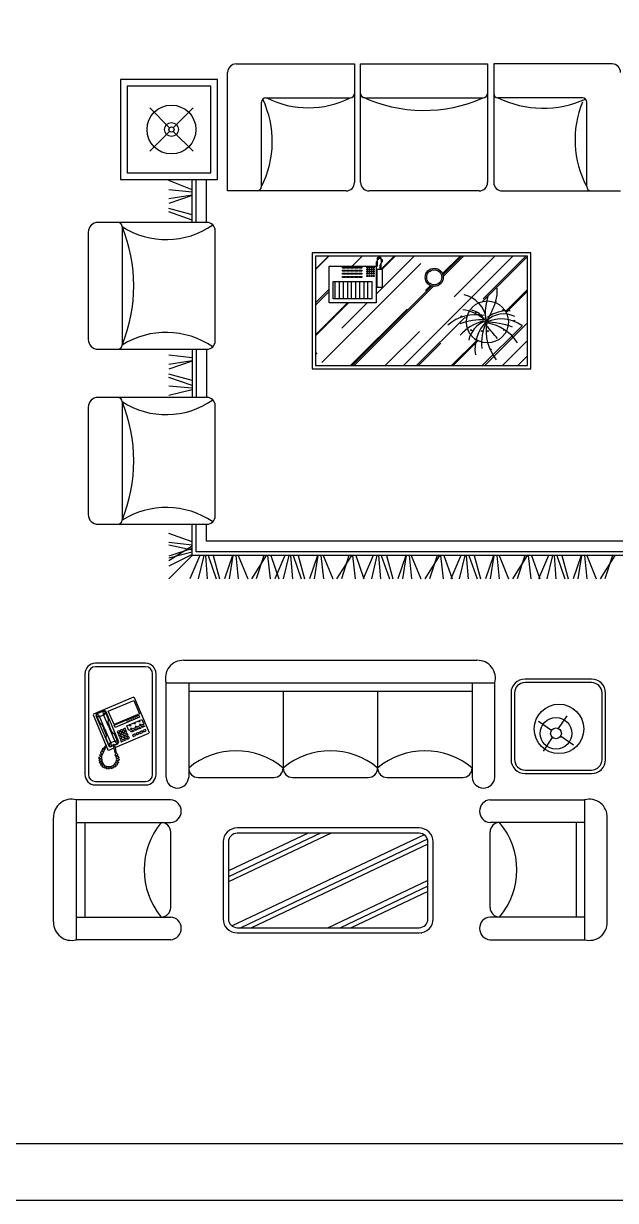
# Model space of a CAD drawing. Header units: inches. Extents: x -0.4 to 42.1, y 14 to 38.8.
# Drawn here: x 34.43 to 37.81, y 13.97 to 20.7 of the extents above; entities that cross this region are included whole.
import ezdxf

# ---------------------------------------------------------------- set-up
doc = ezdxf.new("R2010")
doc.units = ezdxf.units.IN
doc.header["$MEASUREMENT"] = 0
for name, color, linetype in [('02', 2, 'Continuous'), ('8', 8, 'Continuous'), ('kadrbm', 4, 'Continuous')]:
    doc.layers.add(name, color=color, linetype=linetype)

# ---------------------------------------------------------------- blocks, each defined once
blk = doc.blocks.new('kadrbm')
at = {"layer": 'kadrbm', "color": 4}
blk.add_lwpolyline([(0, 0), (0, 24.7972), (21, 24.7972), (21, 0), (0, 0)], close=True, dxfattribs=at)
blk.add_lwpolyline([(20.6631, 0.3257), (20.6631, 24.4603), (0.3369, 24.4603), (0.3369, 0.3257), (20.6631, 0.3257)], dxfattribs=at)

msp = doc.modelspace()

# ---------------------------------------------------------------- hatches: boundary and pattern name
at = {"layer": '8'}
h = msp.add_hatch(dxfattribs=at)
h.set_pattern_fill('AR-RROOF', color=256, scale=0.2, angle=45, style=0)
h.set_pattern_definition([(45, (26.2064, -2.39875), (0.1697056, 0.4525483), [3, -0.4, 1, -0.2]), (45, (26.3238, -2.13995), (-0.3295118, 0.046669), [0.6, -0.066, 1.2, -0.15]), (45, (26.15691, -2.20783), (0.64063874, 0.83014336), [1.6, -0.28, 0.8, -0.2])])
h.paths.add_polyline_path([(37.3086, 19.3681), (36.0965, 19.3681), (36.0965, 18.743), (37.3086, 18.743)])
h.paths.add_polyline_path([(36.4314, 19.2644), (36.4256, 19.2644), (36.4256, 19.2703), (36.4314, 19.2703)], flags=0)
h.paths.add_polyline_path([(36.7234, 19.2472, -1), (36.8271, 19.2472, -1)], flags=16)
h.paths.add_polyline_path([(36.408, 19.2527), (36.4022, 19.2527), (36.4022, 19.2586), (36.408, 19.2586)], flags=0)
h.paths.add_polyline_path([(36.4314, 19.2762), (36.4256, 19.2762), (36.4256, 19.282), (36.4314, 19.282)], flags=0)
h.paths.add_polyline_path([(36.408, 19.2644), (36.4022, 19.2644), (36.4022, 19.2703), (36.408, 19.2703)], flags=0)
h.paths.add_polyline_path([(36.4314, 19.2879), (36.4256, 19.2879), (36.4256, 19.2937), (36.4314, 19.2937)], flags=0)
h.paths.add_polyline_path([(36.408, 19.2762), (36.4022, 19.2762), (36.4022, 19.282), (36.408, 19.282)], flags=0)
h.paths.add_polyline_path([(36.4607, 19.3581), (36.449, 19.3522), (36.449, 19.3581)], flags=16)
h.paths.add_polyline_path([(36.4314, 19.2996), (36.4256, 19.2996), (36.4256, 19.3054), (36.4314, 19.3054)], flags=0)
h.paths.add_polyline_path([(36.408, 19.2879), (36.4022, 19.2879), (36.4022, 19.2937), (36.408, 19.2937)], flags=0)
h.paths.add_polyline_path([(36.926, 19.0204, -0.944596), (36.9359, 19.0209, -0.030744), (36.9647, 19.0286, -0.80857), (37.1979, 19.0057, -0.039455), (37.2274, 18.9973, -0.853514), (37.2371, 18.9958, -1), (37.2271, 18.9958, -0.079031), (37.2274, 18.9973, 0.039455), (37.1979, 19.0057, -0.028264), (37.1986, 18.9922, -0.408718), (37.0811, 18.8725, 0.036595), (37.0943, 18.8353, -0.638561), (37.1025, 18.8315, -1), (37.0925, 18.8315, -0.220583), (37.0943, 18.8353, -0.036595), (37.0811, 18.8725, -0.145062), (37.0155, 18.8906, -0.08234), (37.0158, 18.889, -1), (37.0058, 18.889, -0.392016), (37.0104, 18.8939, -0.24536), (36.9591, 18.9922, -0.07735), (36.9647, 19.0286, 0.030744), (36.9359, 19.0209, -1.058654)], flags=16)
h.paths.add_polyline_path([(37.0432, 19.0259, -1), (37.0332, 19.0259, -1)], flags=0)
h.paths.add_polyline_path([(37.0728, 19.0094, -1), (37.0629, 19.0094, -1)], flags=0)
h.paths.add_polyline_path([(37.0203, 19.045, -1), (37.0104, 19.045, -1)], flags=0)
h.paths.add_polyline_path([(36.9907, 18.941, -1), (36.9807, 18.941, -1)], flags=0)
h.paths.add_polyline_path([(37.0637, 18.9903, -1), (37.0537, 18.9903, -1)], flags=0)
h.paths.add_polyline_path([(37.0724, 18.993, 0.000224), (37.0727, 18.9935, -0.432597), (37.0674, 18.9985, -0.801104), (37.0769, 19.0006, 0.010699), (37.0909, 19.0258, -0.102075), (37.1637, 19.0539, -0.11006), (37.1633, 19.056, -1), (37.1732, 19.056, -0.801705), (37.1637, 19.0539, 0.102075), (37.0909, 19.0258, -0.010699), (37.0769, 19.0006, -0.11043), (37.0774, 18.9985, -0.396066), (37.0727, 18.9935, -0.000353), (37.0722, 18.9927, -0.003108), (37.0788, 18.9923, -1.070155), (37.0888, 18.993, -0.934444), (37.0788, 18.9923, 0.003163), (37.0721, 18.9927, -0.000481)], flags=0)
h.paths.add_polyline_path([(37.0523, 18.9355, -1), (37.0423, 18.9355, -1)], flags=0)
h.paths.add_polyline_path([(37.0788, 18.9848, -0.110929), (37.1768, 18.9484, -0.316291), (37.1801, 18.9437, -1), (37.1701, 18.9437, -0.519421), (37.1768, 18.9484, 0.110929), (37.0788, 18.9848, -0.149161), (37.0797, 18.9821, -1), (37.0697, 18.9821, -0.7404)], flags=0)
h.paths.add_polyline_path([(37.0865, 18.9355, -1), (37.0765, 18.9355, -1)], flags=0)
h.paths.add_polyline_path([(36.4432, 19.1006), (36.174, 19.1006), (36.174, 19.3113), (36.4432, 19.3113)], flags=16)
h.paths.add_polyline_path([(36.4783, 19.1884), (36.449, 19.1884), (36.449, 19.2937), (36.4783, 19.2937)], flags=16)
h.paths.add_polyline_path([(36.4724, 19.3171), (36.4724, 19.3288)], flags=0)
h.paths.add_polyline_path([(36.4724, 19.3171), (36.4666, 19.3113)], flags=0)
h.paths.add_polyline_path([(36.449, 19.3581), (36.449, 19.3464)], flags=16)
h.paths.add_polyline_path([(36.449, 19.3171), (36.449, 19.3288)], flags=0)
edge = h.paths.add_edge_path(flags=16)
edge.add_line((36.449, 19.3288), (36.449, 19.3347))
edge.add_line((36.449, 19.3171), (36.449, 19.3288))
edge.add_line((36.4432, 19.3113), (36.449, 19.3171))
edge.add_line((36.4432, 19.3113), (36.449, 19.3113))
edge.add_line((36.449, 19.3113), (36.449, 19.323))
edge.add_line((36.449, 19.323), (36.449, 19.3347))
edge = h.paths.add_edge_path(flags=0)
edge.add_line((36.449, 19.3347), (36.449, 19.323))
edge.add_line((36.449, 19.323), (36.449, 19.3113))
edge.add_line((36.449, 19.3113), (36.4432, 19.3113))
edge.add_line((36.4432, 19.3113), (36.449, 19.3171))
edge.add_line((36.449, 19.3288), (36.449, 19.3171))
edge.add_line((36.449, 19.3288), (36.449, 19.3347))
h.paths.add_polyline_path([(36.4783, 19.3347), (36.4724, 19.3405), (36.4783, 19.3464)], flags=16)
edge = h.paths.add_edge_path(flags=16)
edge.add_line((36.4724, 19.3405), (36.4724, 19.3522))
edge.add_line((36.4724, 19.3405), (36.4783, 19.3464))
edge.add_line((36.4783, 19.3464), (36.4724, 19.3522))
h.paths.add_polyline_path([(36.4724, 19.3288), (36.4724, 19.3405)], flags=0)
edge = h.paths.add_edge_path(flags=0)
edge.add_line((36.4724, 19.3522), (36.4607, 19.3581))
edge.add_line((36.4724, 19.3522), (36.4607, 19.3581))
edge = h.paths.add_edge_path(flags=0)
edge.add_line((36.4783, 19.3464), (36.4724, 19.3522))
edge.add_line((36.4783, 19.3464), (36.4724, 19.3522))
edge = h.paths.add_edge_path(flags=0)
edge.add_line((36.4724, 19.3288), (36.4724, 19.3405))
edge.add_line((36.4724, 19.3288), (36.4724, 19.3405))
h.paths.add_polyline_path([(36.4549, 19.3464), (36.4549, 19.3581)], flags=16)
edge = h.paths.add_edge_path(flags=0)
edge.add_line((36.4783, 19.3464), (36.4724, 19.3522))
edge.add_line((36.4724, 19.3405), (36.4783, 19.3464))
edge.add_line((36.4724, 19.3405), (36.4724, 19.3522))
edge = h.paths.add_edge_path(flags=16)
edge.add_line((36.4432, 19.3347), (36.4432, 19.323))
edge.add_line((36.4666, 19.2937), (36.4724, 19.3054))
edge.add_line((36.4666, 19.3581), (36.4783, 19.3464))
edge.add_line((36.4666, 19.3054), (36.4666, 19.3171))
edge.add_line((36.4724, 19.3171), (36.4724, 19.3288))
edge.add_line((36.449, 19.3171), (36.449, 19.3288))
edge.add_line((36.449, 19.3464), (36.4549, 19.3522))
edge.add_line((36.449, 19.3405), (36.4432, 19.3347))
edge.add_line((36.449, 19.3522), (36.449, 19.3405))
edge.add_line((36.449, 19.3464), (36.449, 19.3347))
edge.add_line((36.4666, 19.3171), (36.4724, 19.3288))
edge.add_line((36.4724, 19.3464), (36.4724, 19.3581))
edge.add_line((36.4666, 19.3581), (36.4724, 19.3464))
edge.add_line((36.4724, 19.3522), (36.4607, 19.3581))
edge.add_line((36.4607, 19.3581), (36.449, 19.3522))
edge.add_line((36.4549, 19.3522), (36.4666, 19.3581))
edge.add_line((36.4724, 19.3054), (36.4724, 19.3171))

# ---------------------------------------------------------------- linework, layer by layer
at = {"layer": '02'}
for p, q in [((35.6427, 20.4665), (36.3195, 20.4665)), ((36.3195, 20.4665), (36.3195, 19.7897)), ((36.3547, 19.7897), (36.3547, 20.4665)), ((36.3547, 20.4665), (37.0798, 20.4665)), ((37.0798, 20.4665), (37.0798, 19.7897)), ((37.115, 20.4665), (37.115, 19.7897)), ((37.7918, 20.4665), (37.115, 20.4665)), ((35.5943, 19.7413), (35.5943, 20.4181)), ((35.7877, 19.7655), (35.7877, 20.2489)), ((35.8119, 20.2731), (36.2953, 20.2731)), ((36.3788, 20.2732), (37.0556, 20.2732)), ((37.6226, 20.2731), (37.1392, 20.2731)), ((37.6468, 19.7655), (37.6468, 20.2489)), ((35.1495, 20.2158), (35.2628, 20.1025)), ((35.284, 20.1025), (35.3973, 20.2158)), ((35.1495, 19.9681), (35.2628, 20.0814)), ((35.284, 20.0814), (35.3973, 19.9681)), ((35.3919, 19.7464, -0.1728), (35.2588, 19.8014, -0.1728)), ((35.3919, 19.5612, -0.1728), (35.3919, 19.8059, -0.1728)), ((35.4141, 19.5612, -0.1728), (35.4141, 19.8059, -0.1728)), ((35.4733, 19.5612, -0.1728), (35.4733, 19.8059, -0.1728)), ((35.3919, 19.7335, -0.1728), (35.2588, 19.7478, -0.1728)), ((35.3919, 19.7171, -0.1728), (35.2588, 19.695, -0.1728)), ((35.3919, 19.7148, -0.1728), (35.2588, 19.6695, -0.1728)), ((36.2711, 19.7413), (35.5943, 19.7413)), ((37.0315, 19.7414), (36.403, 19.7414)), ((37.1634, 19.7413), (37.8402, 19.7413)), ((35.3919, 19.6038, -0.1728), (35.2588, 19.6408, -0.1728)), ((35.3919, 19.5748, -0.1728), (35.2588, 19.6212, -0.1728)), ((35.475, 19.5612), (34.8541, 19.5612)), ((34.9915, 19.537), (34.9915, 18.8602)), ((35.5233, 18.8844), (35.5233, 19.5128)), ((34.7981, 19.5052), (34.7981, 18.892)), ((36.449, 19.3405), (36.4432, 19.3347)), ((36.4432, 19.3347), (36.4432, 19.323)), ((36.4432, 19.323), (36.4432, 19.3113)), ((36.4432, 19.3113), (36.449, 19.3171)), ((36.449, 19.3581), (36.449, 19.3347)), ((36.4607, 19.3581), (36.449, 19.3522)), ((36.4666, 19.3581), (36.449, 19.3581)), ((36.449, 19.3464), (36.4549, 19.3522)), ((36.449, 19.3288), (36.449, 19.3347)), ((36.449, 19.3347), (36.449, 19.323)), ((36.449, 19.3288), (36.449, 19.3113)), ((36.4607, 19.3639), (36.4549, 19.3581)), ((36.4549, 19.3581), (36.4549, 19.3464)), ((36.4549, 19.3522), (36.4666, 19.3581)), ((36.4724, 19.3581), (36.4607, 19.3639)), ((36.4724, 19.3522), (36.4607, 19.3581)), ((36.4666, 19.3581), (36.4783, 19.3464)), ((36.4666, 19.3581), (36.4724, 19.3464)), ((36.4666, 19.3171), (36.4724, 19.3288)), ((36.4666, 19.2937), (36.4666, 19.3171)), ((36.4724, 19.3171), (36.4666, 19.3113)), ((36.4666, 19.2937), (36.4724, 19.3054)), ((36.4724, 19.3464), (36.4724, 19.3581)), ((36.4724, 19.3522), (36.4724, 19.3288)), ((36.4783, 19.3464), (36.4724, 19.3522)), ((36.4724, 19.3405), (36.4783, 19.3464)), ((36.4783, 19.3347), (36.4724, 19.3405)), ((36.4724, 19.3171), (36.4724, 19.3288)), ((36.4724, 19.3054), (36.4724, 19.3171)), ((36.4783, 19.3464), (36.4783, 19.3347)), ((36.1974, 19.124), (36.1974, 19.2235)), ((36.1974, 19.2235), (36.4197, 19.2235)), ((36.2091, 19.124), (36.2091, 19.2235)), ((36.2325, 19.2235), (36.2325, 19.124)), ((36.2559, 19.124), (36.2559, 19.2235)), ((36.2793, 19.2235), (36.2793, 19.124)), ((36.3027, 19.124), (36.3027, 19.2235)), ((36.3261, 19.2235), (36.3261, 19.124)), ((36.3495, 19.124), (36.3495, 19.2235)), ((36.3729, 19.2235), (36.3729, 19.124)), ((36.3963, 19.124), (36.3963, 19.2235)), ((36.4197, 19.124), (36.4197, 19.2235)), ((36.4197, 19.124), (36.1974, 19.124)), ((34.8541, 18.836), (35.475, 18.836)), ((35.3919, 18.7873, -0.1728), (35.2588, 18.8016, -0.1728)), ((35.3919, 18.7709, -0.1728), (35.2588, 18.7489, -0.1728)), ((35.3919, 18.7687, -0.1728), (35.2588, 18.7233, -0.1728)), ((35.3919, 18.6577, -0.1728), (35.2588, 18.6946, -0.1728)), ((35.3919, 18.6287, -0.1728), (35.2588, 18.675, -0.1728)), ((35.3919, 18.6135, -0.1728), (35.2588, 18.6243, -0.1728)), ((35.3919, 18.604, -0.1728), (35.2588, 18.5722, -0.1728)), ((34.7981, 18.5049), (34.7981, 17.8917)), ((35.475, 18.5609), (34.8541, 18.5609)), ((34.9915, 18.5367), (34.9915, 17.8599)), ((35.5233, 17.8841), (35.5233, 18.5125)), ((34.8541, 17.8357), (35.475, 17.8357)), ((35.3919, 17.6572, -0.1728), (35.3919, 17.8357, -0.1728)), ((35.4141, 17.6794, -0.1728), (35.4141, 17.8357, -0.1728)), ((35.4733, 17.7386, -0.1728), (35.4733, 17.8357, -0.1728)), ((35.3919, 17.7362, -0.1728), (35.2588, 17.7824, -0.1728)), ((35.3919, 17.7171, -0.1728), (35.2588, 17.7323, -0.1728)), ((35.3919, 17.6881, -0.1728), (35.2588, 17.7165, -0.1728)), ((35.3919, 17.711, -0.1728), (35.2588, 17.6268, -0.1728)), ((35.3919, 17.6968, -0.1728), (35.2588, 17.6538, -0.1728)), ((37.8749, 17.7386, -0.1728), (35.4733, 17.7386, -0.1728)), ((35.3919, 17.6765, -0.1728), (35.2588, 17.6416, -0.1728)), ((35.3919, 17.6631, -0.1728), (35.2588, 17.5965, -0.1728)), ((35.3919, 17.6572, -0.1728), (35.2588, 17.524, -0.1728)), ((35.4352, 17.6572, -0.1728), (35.3784, 17.524, -0.1728)), ((37.9563, 17.6572, -0.1728), (35.3919, 17.6572, -0.1728)), ((37.9341, 17.6794, -0.1728), (35.4141, 17.6794, -0.1728)), ((35.4579, 17.6572, -0.1728), (35.4262, 17.524, -0.1728)), ((35.4674, 17.6572, -0.1728), (35.4783, 17.524, -0.1728)), ((35.4826, 17.6572, -0.1728), (35.529, 17.524, -0.1728)), ((35.5116, 17.6572, -0.1728), (35.5486, 17.524, -0.1728)), ((35.6226, 17.6572, -0.1728), (35.5773, 17.524, -0.1728)), ((35.6249, 17.6572, -0.1728), (35.6028, 17.524, -0.1728)), ((35.6412, 17.6572, -0.1728), (35.6555, 17.524, -0.1728)), ((35.6542, 17.6572, -0.1728), (35.7092, 17.524, -0.1728)), ((35.8155, 17.6572, -0.1728), (35.7313, 17.524, -0.1728)), ((35.8014, 17.6572, -0.1728), (35.7583, 17.524, -0.1728)), ((35.8217, 17.6572, -0.1728), (35.8369, 17.524, -0.1728)), ((35.8407, 17.6572, -0.1728), (35.8869, 17.524, -0.1728)), ((35.9212, 17.6572, -0.1728), (35.8644, 17.524, -0.1728)), ((35.9439, 17.6572, -0.1728), (35.9122, 17.524, -0.1728)), ((35.9534, 17.6572, -0.1728), (35.9643, 17.524, -0.1728)), ((35.9686, 17.6572, -0.1728), (36.015, 17.524, -0.1728)), ((35.9976, 17.6572, -0.1728), (36.0345, 17.524, -0.1728)), ((36.1086, 17.6572, -0.1728), (36.0632, 17.524, -0.1728)), ((36.1108, 17.6572, -0.1728), (36.0888, 17.524, -0.1728)), ((36.1272, 17.6572, -0.1728), (36.1415, 17.524, -0.1728)), ((36.1402, 17.6572, -0.1728), (36.1952, 17.524, -0.1728)), ((36.3015, 17.6572, -0.1728), (36.2173, 17.524, -0.1728)), ((36.2873, 17.6572, -0.1728), (36.2443, 17.524, -0.1728)), ((36.3076, 17.6572, -0.1728), (36.3228, 17.524, -0.1728)), ((36.3267, 17.6572, -0.1728), (36.3728, 17.524, -0.1728)), ((36.4253, 17.6572, -0.1728), (36.3685, 17.524, -0.1728)), ((36.448, 17.6572, -0.1728), (36.4162, 17.524, -0.1728)), ((36.4575, 17.6572, -0.1728), (36.4683, 17.524, -0.1728)), ((36.4727, 17.6572, -0.1728), (36.519, 17.524, -0.1728)), ((36.5017, 17.6572, -0.1728), (36.5386, 17.524, -0.1728)), ((36.6126, 17.6572, -0.1728), (36.5673, 17.524, -0.1728)), ((36.6149, 17.6572, -0.1728), (36.5929, 17.524, -0.1728)), ((36.6313, 17.6572, -0.1728), (36.6456, 17.524, -0.1728)), ((36.6442, 17.6572, -0.1728), (36.6993, 17.524, -0.1728)), ((36.8055, 17.6572, -0.1728), (36.7214, 17.524, -0.1728)), ((36.7914, 17.6572, -0.1728), (36.7484, 17.524, -0.1728)), ((36.8117, 17.6572, -0.1728), (36.8269, 17.524, -0.1728)), ((36.8308, 17.6572, -0.1728), (36.8769, 17.524, -0.1728)), ((36.9264, 17.6572, -0.1728), (36.8696, 17.524, -0.1728)), ((36.9492, 17.6572, -0.1728), (36.9174, 17.524, -0.1728)), ((36.9586, 17.6572, -0.1728), (36.9695, 17.524, -0.1728)), ((36.9738, 17.6572, -0.1728), (37.0202, 17.524, -0.1728)), ((37.0028, 17.6572, -0.1728), (37.0398, 17.524, -0.1728)), ((37.1138, 17.6572, -0.1728), (37.0685, 17.524, -0.1728)), ((37.1161, 17.6572, -0.1728), (37.094, 17.524, -0.1728)), ((37.1324, 17.6572, -0.1728), (37.1467, 17.524, -0.1728)), ((37.1454, 17.6572, -0.1728), (37.2004, 17.524, -0.1728)), ((37.3067, 17.6572, -0.1728), (37.2225, 17.524, -0.1728)), ((37.2926, 17.6572, -0.1728), (37.2496, 17.524, -0.1728)), ((37.3129, 17.6572, -0.1728), (37.3281, 17.524, -0.1728)), ((37.332, 17.6572, -0.1728), (37.3781, 17.524, -0.1728)), ((37.4276, 17.6572, -0.1728), (37.3708, 17.524, -0.1728)), ((37.4503, 17.6572, -0.1728), (37.4185, 17.524, -0.1728)), ((37.4598, 17.6572, -0.1728), (37.4707, 17.524, -0.1728)), ((37.475, 17.6572, -0.1728), (37.5214, 17.524, -0.1728)), ((37.504, 17.6572, -0.1728), (37.5409, 17.524, -0.1728)), ((37.615, 17.6572, -0.1728), (37.5696, 17.524, -0.1728)), ((37.6172, 17.6572, -0.1728), (37.5952, 17.524, -0.1728)), ((37.6336, 17.6572, -0.1728), (37.6479, 17.524, -0.1728)), ((37.6465, 17.6572, -0.1728), (37.7016, 17.524, -0.1728)), ((37.8078, 17.6572, -0.1728), (37.7237, 17.524, -0.1728)), ((37.7937, 17.6572, -0.1728), (37.7507, 17.524, -0.1728)), ((35.1256, 17.0416), (34.8386, 17.0416)), ((35.1256, 17.0216), (34.8386, 17.0216)), ((35.3441, 17.0585), (37.0195, 17.0585)), ((34.7786, 16.9816), (34.7786, 16.4064)), ((34.7986, 16.9816), (34.7986, 16.4064)), ((35.1656, 16.4064), (35.1656, 16.9816)), ((35.1856, 16.4064), (35.1856, 16.9816)), ((37.6741, 16.9514), (37.2941, 16.9514)), ((35.2422, 16.3889), (35.2422, 16.9289)), ((35.2422, 16.9289), (37.1214, 16.9289)), ((35.3718, 16.9289), (35.3718, 16.3889)), ((36.9918, 16.9289), (36.9918, 16.3889)), ((37.1214, 16.3889), (37.1214, 16.9289)), ((37.6741, 16.9314), (37.2941, 16.9314)), ((35.0564, 16.8481), (34.8276, 16.7513)), ((34.9125, 16.7684), (35.0574, 16.8297)), ((35.0564, 16.8481), (35.0605, 16.8465)), ((35.0574, 16.8297), (35.0899, 16.753)), ((35.0605, 16.8465), (35.1451, 16.6466)), ((36.9918, 16.8803), (35.3718, 16.8803)), ((35.9118, 16.8803), (35.9118, 16.4429)), ((36.4518, 16.8803), (36.4518, 16.4429)), ((37.2141, 16.8714), (37.2141, 16.4914)), ((37.2341, 16.8714), (37.2341, 16.4914)), ((37.7341, 16.4914), (37.7341, 16.8714)), ((37.7541, 16.4914), (37.7541, 16.8714)), ((34.8276, 16.7513), (34.8259, 16.7471)), ((34.8453, 16.7537), (34.8412, 16.7434)), ((34.8488, 16.7534), (34.8443, 16.7481)), ((34.8443, 16.7481), (34.8453, 16.7417)), ((34.8888, 16.7721), (34.8453, 16.7537)), ((34.8836, 16.7682), (34.8488, 16.7534)), ((34.8641, 16.7377), (34.8488, 16.7534)), ((34.8843, 16.7463), (34.8836, 16.7682)), ((34.8836, 16.7682), (34.8906, 16.7677)), ((34.8945, 16.7625), (34.887, 16.744)), ((34.8976, 16.7673), (34.8888, 16.7721)), ((34.8906, 16.7677), (34.8945, 16.7625)), ((34.8945, 16.7625), (34.9111, 16.7234)), ((34.9718, 16.592), (34.8976, 16.7673)), ((34.945, 16.6917), (34.9125, 16.7684)), ((35.0899, 16.753), (34.945, 16.6917)), ((34.8259, 16.7471), (34.9105, 16.5473)), ((34.8412, 16.7434), (34.9147, 16.5696)), ((34.8453, 16.7417), (34.8638, 16.7342)), ((34.8453, 16.7417), (34.8618, 16.7026)), ((34.8618, 16.7026), (34.8678, 16.6966)), ((34.8638, 16.7342), (34.8641, 16.7377)), ((34.8914, 16.669), (34.8638, 16.7342)), ((34.8641, 16.7377), (34.8843, 16.7463)), ((34.8678, 16.6966), (34.8752, 16.6912)), ((34.8752, 16.6912), (34.8809, 16.6816)), ((34.8809, 16.6816), (34.8871, 16.6672)), ((34.887, 16.744), (34.8843, 16.7463)), ((34.9146, 16.6788), (34.887, 16.744)), ((34.9113, 16.715), (34.91, 16.7059)), ((34.91, 16.7059), (34.9128, 16.6951)), ((34.9111, 16.7234), (34.9113, 16.715)), ((34.9128, 16.6951), (34.9189, 16.6806)), ((34.9306, 16.6531), (34.9189, 16.6806)), ((34.9462, 16.6888), (35.0853, 16.7476)), ((34.9524, 16.6743), (34.9462, 16.6888)), ((35.0914, 16.7331), (34.9524, 16.6743)), ((35.0158, 16.7182), (35.0219, 16.7037)), ((35.0185, 16.6835), (35.104, 16.7197)), ((35.0295, 16.6574), (35.0185, 16.6835)), ((35.0273, 16.7231), (35.0335, 16.7086)), ((35.115, 16.6936), (35.0295, 16.6574)), ((35.0342, 16.6867), (35.0386, 16.6886)), ((35.036, 16.6824), (35.0342, 16.6867)), ((35.0404, 16.6842), (35.036, 16.6824)), ((35.0386, 16.6886), (35.0404, 16.6842)), ((35.0389, 16.728), (35.0451, 16.7135)), ((35.0505, 16.7329), (35.0567, 16.7184)), ((35.0603, 16.6978), (35.0646, 16.6996)), ((35.0621, 16.6934), (35.0603, 16.6978)), ((35.0621, 16.7378), (35.0682, 16.7233)), ((35.0665, 16.6953), (35.0621, 16.6934)), ((35.0646, 16.6996), (35.0665, 16.6953)), ((35.067, 16.6818), (35.0714, 16.6837)), ((35.0689, 16.6775), (35.067, 16.6818)), ((35.0714, 16.6837), (35.0732, 16.6793)), ((35.0737, 16.7427), (35.0798, 16.7282)), ((35.0853, 16.7476), (35.0914, 16.7331)), ((35.0863, 16.7088), (35.0907, 16.7106)), ((35.0882, 16.7045), (35.0863, 16.7088)), ((35.0925, 16.7063), (35.0882, 16.7045)), ((35.0907, 16.7106), (35.0925, 16.7063)), ((35.0931, 16.6929), (35.0974, 16.6947)), ((35.0949, 16.6885), (35.0931, 16.6929)), ((35.0993, 16.6904), (35.0949, 16.6885)), ((35.0974, 16.6947), (35.0993, 16.6904)), ((35.1021, 16.6796), (35.1166, 16.6857)), ((35.104, 16.7197), (35.115, 16.6936)), ((35.1166, 16.6857), (35.1191, 16.6799)), ((37.4454, 16.6583), (37.371, 16.7083)), ((37.4456, 16.6583), (37.3712, 16.7083)), ((37.4858, 16.6681), (37.5344, 16.7404)), ((34.8987, 16.6396), (34.8871, 16.6672)), ((34.8914, 16.669), (34.9245, 16.5908)), ((34.9016, 16.6289), (34.8987, 16.6396)), ((34.9003, 16.6198), (34.9016, 16.6289)), ((34.9005, 16.6113), (34.9003, 16.6198)), ((34.9146, 16.6788), (34.9477, 16.6006)), ((34.9363, 16.6436), (34.9306, 16.6531)), ((34.9437, 16.6382), (34.9363, 16.6436)), ((34.9497, 16.6322), (34.9437, 16.6382)), ((34.9663, 16.5931), (34.9497, 16.6322)), ((34.9509, 16.561), (35.1435, 16.6425)), ((34.9738, 16.656), (34.9622, 16.6511)), ((34.9622, 16.6511), (34.9659, 16.6424)), ((34.9659, 16.6424), (34.9774, 16.6473)), ((34.9805, 16.6401), (34.9689, 16.6352)), ((34.9689, 16.6352), (34.9726, 16.6265)), ((34.9726, 16.6265), (34.9842, 16.6314)), ((34.9774, 16.6473), (34.9738, 16.656)), ((34.9873, 16.6242), (34.9757, 16.6193)), ((34.9757, 16.6193), (34.9793, 16.6106)), ((34.9793, 16.6106), (34.9909, 16.6155)), ((34.9911, 16.6634), (34.9796, 16.6585)), ((34.9796, 16.6585), (34.9832, 16.6498)), ((34.9842, 16.6314), (34.9805, 16.6401)), ((34.9832, 16.6498), (34.9948, 16.6547)), ((34.9979, 16.6475), (34.9863, 16.6425)), ((34.9863, 16.6425), (34.99, 16.6339)), ((34.9909, 16.6155), (34.9873, 16.6242)), ((34.99, 16.6339), (35.0016, 16.6388)), ((34.9948, 16.6547), (34.9911, 16.6634)), ((35.0052, 16.6301), (34.9937, 16.6252)), ((34.9937, 16.6252), (34.9973, 16.6165)), ((35.0085, 16.6707), (34.9969, 16.6658)), ((34.9969, 16.6658), (35.0006, 16.6571)), ((34.9973, 16.6165), (35.0089, 16.6214)), ((35.0016, 16.6388), (34.9979, 16.6475)), ((35.012, 16.6141), (35.0004, 16.6092)), ((35.0006, 16.6571), (35.0122, 16.662)), ((35.0153, 16.6548), (35.0037, 16.6499)), ((35.0037, 16.6499), (35.0074, 16.6412)), ((35.0089, 16.6214), (35.0052, 16.6301)), ((35.0074, 16.6412), (35.0189, 16.6461)), ((35.0122, 16.662), (35.0085, 16.6707)), ((35.0226, 16.6374), (35.011, 16.6325)), ((35.011, 16.6325), (35.0147, 16.6238)), ((35.0157, 16.6054), (35.012, 16.6141)), ((35.0147, 16.6238), (35.0263, 16.6287)), ((35.0189, 16.6461), (35.0153, 16.6548)), ((35.0294, 16.6215), (35.0178, 16.6166)), ((35.0178, 16.6166), (35.0215, 16.6079)), ((35.0263, 16.6287), (35.0226, 16.6374)), ((35.033, 16.6128), (35.0294, 16.6215)), ((35.0409, 16.6708), (35.0453, 16.6726)), ((35.0428, 16.6665), (35.0409, 16.6708)), ((35.0413, 16.6539), (35.0558, 16.66)), ((35.0437, 16.6481), (35.0413, 16.6539)), ((35.0471, 16.6683), (35.0428, 16.6665)), ((35.0582, 16.6542), (35.0437, 16.6481)), ((35.0453, 16.6726), (35.0471, 16.6683)), ((35.065, 16.6383), (35.0505, 16.6321)), ((35.0505, 16.6321), (35.0542, 16.6234)), ((35.0542, 16.6234), (35.0686, 16.6296)), ((35.0558, 16.66), (35.0582, 16.6542)), ((35.0616, 16.6624), (35.076, 16.6686)), ((35.064, 16.6567), (35.0616, 16.6624)), ((35.0785, 16.6628), (35.064, 16.6567)), ((35.0686, 16.6296), (35.065, 16.6383)), ((35.0732, 16.6793), (35.0689, 16.6775)), ((35.0852, 16.6469), (35.0708, 16.6407)), ((35.0708, 16.6407), (35.0744, 16.632)), ((35.0744, 16.632), (35.0889, 16.6382)), ((35.076, 16.6686), (35.0785, 16.6628)), ((35.0818, 16.671), (35.0963, 16.6772)), ((35.0843, 16.6652), (35.0818, 16.671)), ((35.0988, 16.6714), (35.0843, 16.6652)), ((35.0889, 16.6382), (35.0852, 16.6469)), ((35.1055, 16.6554), (35.091, 16.6493)), ((35.091, 16.6493), (35.0947, 16.6406)), ((35.0947, 16.6406), (35.1092, 16.6467)), ((35.0963, 16.6772), (35.0988, 16.6714)), ((35.1046, 16.6738), (35.1021, 16.6796)), ((35.1191, 16.6799), (35.1046, 16.6738)), ((35.1092, 16.6467), (35.1055, 16.6554)), ((35.1258, 16.664), (35.1113, 16.6579)), ((35.1113, 16.6579), (35.115, 16.6492)), ((35.115, 16.6492), (35.1295, 16.6553)), ((35.1295, 16.6553), (35.1258, 16.664)), ((35.1451, 16.6466), (35.1435, 16.6425)), ((37.3993, 16.5392), (37.4517, 16.6173)), ((37.5705, 16.5743), (37.4963, 16.6241)), ((37.5708, 16.5743), (37.4966, 16.6241)), ((34.8772, 16.5448), (34.8793, 16.5505)), ((34.8793, 16.5505), (34.8841, 16.5492)), ((34.8802, 16.5527), (34.8817, 16.5563)), ((34.8841, 16.5492), (34.8802, 16.5527)), ((34.8817, 16.5563), (34.8879, 16.5565)), ((34.8929, 16.5505), (34.8856, 16.5351)), ((34.8879, 16.5565), (34.8898, 16.5606)), ((34.8917, 16.5533), (34.8885, 16.5523)), ((34.8885, 16.5523), (34.8929, 16.5505)), ((34.8898, 16.5606), (34.8921, 16.5664)), ((34.8923, 16.556), (34.8917, 16.5533)), ((34.8921, 16.5664), (34.8995, 16.5733)), ((34.8963, 16.5631), (34.8923, 16.556)), ((34.9019, 16.5675), (34.8963, 16.5631)), ((34.917, 16.5722), (34.9005, 16.6113)), ((34.9105, 16.5473), (34.9146, 16.5456)), ((34.9146, 16.5456), (34.9458, 16.5588)), ((34.9147, 16.5696), (34.9256, 16.5639)), ((34.917, 16.5722), (34.9245, 16.5908)), ((34.9209, 16.567), (34.917, 16.5722)), ((34.9279, 16.5666), (34.9209, 16.567)), ((34.9245, 16.5908), (34.9272, 16.5885)), ((34.9256, 16.5639), (34.9426, 16.5711)), ((34.9272, 16.5885), (34.9475, 16.5971)), ((34.9272, 16.5885), (34.9279, 16.5666)), ((34.9421, 16.5726), (34.9279, 16.5666)), ((34.9406, 16.5771), (34.9449, 16.5789)), ((34.9446, 16.5651), (34.9406, 16.5771)), ((34.9466, 16.5549), (34.9446, 16.5651)), ((34.9449, 16.5789), (34.95, 16.5663)), ((34.9489, 16.5396), (34.9466, 16.5549)), ((34.9627, 16.5813), (34.9467, 16.5745)), ((34.9473, 16.5731), (34.9676, 16.5817)), ((34.9477, 16.6006), (34.9475, 16.5971)), ((34.9475, 16.5971), (34.9627, 16.5813)), ((34.9663, 16.5931), (34.9477, 16.6006)), ((34.95, 16.5663), (34.9527, 16.5502)), ((34.9527, 16.5502), (34.955, 16.5349)), ((34.9627, 16.5813), (34.9673, 16.5867)), ((34.9673, 16.5867), (34.9663, 16.5931)), ((34.9676, 16.5817), (34.9718, 16.592)), ((34.9946, 16.6068), (34.983, 16.6019)), ((34.983, 16.6019), (34.9867, 16.5932)), ((34.9867, 16.5932), (34.9983, 16.5981)), ((34.9983, 16.5981), (34.9946, 16.6068)), ((35.0004, 16.6092), (35.0041, 16.6005)), ((35.0041, 16.6005), (35.0157, 16.6054)), ((35.0215, 16.6079), (35.033, 16.6128)), ((34.86, 16.5054), (34.8692, 16.5083)), ((34.8611, 16.4955), (34.86, 16.5054)), ((34.871, 16.4959), (34.8611, 16.4955)), ((34.8615, 16.4922), (34.871, 16.4959)), ((34.8623, 16.4846), (34.8615, 16.4922)), ((34.8709, 16.4813), (34.8623, 16.4846)), ((34.863, 16.478), (34.8709, 16.4813)), ((34.8642, 16.5137), (34.8674, 16.5219)), ((34.8692, 16.5083), (34.8642, 16.5137)), ((34.8674, 16.5219), (34.8757, 16.5207)), ((34.8703, 16.5292), (34.8742, 16.5384)), ((34.8757, 16.5207), (34.8703, 16.5292)), ((34.8856, 16.5351), (34.8733, 16.5106)), ((34.8733, 16.51), (34.8753, 16.4783)), ((34.8742, 16.5384), (34.8839, 16.5376)), ((34.8839, 16.5376), (34.8772, 16.5448)), ((34.951, 16.5322), (34.9489, 16.5396)), ((34.9508, 16.5186), (34.9545, 16.5247)), ((34.9549, 16.5124), (34.9508, 16.5186)), ((34.9545, 16.5247), (34.951, 16.5322)), ((34.9612, 16.4933), (34.9549, 16.5124)), ((34.955, 16.5349), (34.9585, 16.5274)), ((34.956, 16.4745), (34.9612, 16.4933)), ((34.9585, 16.5274), (34.9584, 16.5253)), ((34.9584, 16.5253), (34.963, 16.5234)), ((34.9666, 16.5166), (34.9587, 16.5116)), ((34.9587, 16.5116), (34.969, 16.5101)), ((34.9718, 16.5019), (34.9627, 16.497)), ((34.9627, 16.497), (34.9737, 16.4941)), ((34.963, 16.5234), (34.9666, 16.5166)), ((34.9727, 16.4857), (34.9632, 16.4837)), ((34.9632, 16.4837), (34.9708, 16.4773)), ((34.969, 16.5101), (34.9718, 16.5019)), ((34.9737, 16.4941), (34.9727, 16.4857)), ((34.8646, 16.47), (34.863, 16.478)), ((34.8748, 16.4712), (34.8646, 16.47)), ((34.8691, 16.4636), (34.8748, 16.4712)), ((34.8727, 16.4582), (34.8691, 16.4636)), ((34.8817, 16.4624), (34.8727, 16.4582)), ((34.8753, 16.4783), (34.8887, 16.4581)), ((34.878, 16.4515), (34.8817, 16.4624)), ((34.8828, 16.4466), (34.878, 16.4515)), ((34.8902, 16.4528), (34.8828, 16.4466)), ((34.8887, 16.4581), (34.9069, 16.4509)), ((34.8895, 16.4432), (34.8902, 16.4528)), ((34.8948, 16.4413), (34.8895, 16.4432)), ((34.9015, 16.4483), (34.8948, 16.4413)), ((34.9013, 16.4389), (34.9015, 16.4483)), ((34.9077, 16.4367), (34.9013, 16.4389)), ((34.9069, 16.4509), (34.927, 16.4508)), ((34.9107, 16.447), (34.9077, 16.4367)), ((34.9135, 16.4378), (34.9107, 16.447)), ((34.9192, 16.4374), (34.9135, 16.4378)), ((34.9234, 16.4462), (34.9192, 16.4374)), ((34.9271, 16.4384), (34.9234, 16.4462)), ((34.927, 16.4508), (34.944, 16.4597)), ((34.9333, 16.4393), (34.9271, 16.4384)), ((34.9325, 16.45), (34.9333, 16.4393)), ((34.9382, 16.4424), (34.9325, 16.45)), ((34.9429, 16.4451), (34.9382, 16.4424)), ((34.9431, 16.4545), (34.9429, 16.4451)), ((34.9502, 16.4482), (34.9431, 16.4545)), ((34.944, 16.4597), (34.956, 16.4745)), ((34.9557, 16.4525), (34.9502, 16.4482)), ((34.9507, 16.4618), (34.9557, 16.4525)), ((34.9602, 16.459), (34.9507, 16.4618)), ((34.9598, 16.4723), (34.9643, 16.4648)), ((34.9686, 16.4701), (34.9598, 16.4723)), ((34.9643, 16.4648), (34.9602, 16.459)), ((34.9708, 16.4773), (34.9686, 16.4701)), ((37.2941, 16.4314), (37.6741, 16.4314)), ((34.8386, 16.3664), (35.1256, 16.3664)), ((34.8386, 16.3464), (35.1256, 16.3464)), ((35.4258, 16.3889), (35.8578, 16.3889)), ((35.9658, 16.3889), (36.3978, 16.3889)), ((36.5058, 16.3889), (36.9378, 16.3889)), ((37.2941, 16.4114), (37.6741, 16.4114)), ((34.7291, 16.261), (34.7291, 15.4618)), ((35.2691, 16.261), (34.7291, 16.261)), ((37.0945, 16.261), (37.6345, 16.261)), ((37.6345, 16.261), (37.6345, 15.4618)), ((34.5995, 15.5637), (34.5995, 16.1591)), ((37.7641, 15.5637), (37.7641, 16.1591)), ((34.7291, 16.1314), (35.2691, 16.1314)), ((34.7777, 16.1314), (34.7777, 15.5914)), ((35.2691, 15.6454), (35.2691, 16.0774)), ((36.689, 16.1006), (35.649, 16.1006)), ((37.6345, 16.1314), (37.0945, 16.1314)), ((37.0945, 15.6454), (37.0945, 16.0774)), ((37.5859, 16.1314), (37.5859, 15.5914)), ((35.569, 16.0206), (35.569, 15.5806)), ((36.0538, 16.0706), (35.599, 15.8551)), ((36.1856, 16.0706), (35.599, 15.7927)), ((36.1245, 16.0706), (35.599, 15.8216)), ((35.599, 16.0206), (35.599, 15.5806)), ((36.7185, 16.0609), (35.6194, 15.5403)), ((36.689, 16.0706), (35.649, 16.0706)), ((36.7365, 16.036), (35.6696, 15.5306)), ((36.739, 16.0082), (35.7306, 15.5306)), ((36.739, 15.5806), (36.739, 16.0206)), ((36.769, 15.5806), (36.769, 16.0206)), ((36.739, 15.8006), (36.169, 15.5306)), ((36.739, 15.767), (36.2397, 15.5306)), ((36.739, 15.7381), (36.3008, 15.5306)), ((34.7291, 15.5914), (35.2691, 15.5914)), ((37.6345, 15.5914), (37.0945, 15.5914)), ((35.649, 15.5306), (36.689, 15.5306)), ((35.649, 15.5006), (36.689, 15.5006)), ((36.6995, 15.5013), (36.7036, 15.5013)), ((35.2691, 15.4618), (34.7291, 15.4618)), ((37.0945, 15.4618), (37.6345, 15.4618))]:
    msp.add_line(p, q, dxfattribs=at)
for points in [[(35.5356, 19.8059), (35.5356, 20.3775), (34.9823, 20.3775), (34.9823, 19.8059)], [(35.4975, 19.8439), (35.4975, 20.3394), (35.0204, 20.3394), (35.0204, 19.8439)], [(37.3273, 18.7243), (37.3273, 19.3868), (36.0778, 19.3868), (36.0778, 18.7243)], [(37.3086, 18.743), (37.3086, 19.3681), (36.0965, 19.3681), (36.0965, 18.743)]]:
    msp.add_lwpolyline(points, close=True, dxfattribs=at)
for points in [[(36.4432, 19.3113), (36.4432, 19.1006), (36.174, 19.1006), (36.174, 19.3113), (36.449, 19.3113)], [(36.2676, 19.2996), (36.25, 19.2996), (36.25, 19.3054), (36.2676, 19.3054), (36.2676, 19.2996)], [(36.291, 19.2996), (36.2734, 19.2996), (36.2734, 19.3054), (36.291, 19.3054), (36.291, 19.2996)], [(36.3144, 19.2996), (36.2968, 19.2996), (36.2968, 19.3054), (36.3144, 19.3054), (36.3144, 19.2996)], [(36.3378, 19.2996), (36.3203, 19.2996), (36.3203, 19.3054), (36.3378, 19.3054), (36.3378, 19.2996)], [(36.3612, 19.2996), (36.3437, 19.2996), (36.3437, 19.3054), (36.3612, 19.3054), (36.3612, 19.2996)], [(36.3905, 19.3054), (36.3963, 19.3054), (36.3963, 19.2996), (36.3905, 19.2996), (36.3905, 19.3054)], [(36.4022, 19.3054), (36.408, 19.3054), (36.408, 19.2996), (36.4022, 19.2996), (36.4022, 19.3054)], [(36.4139, 19.3054), (36.4197, 19.3054), (36.4197, 19.2996), (36.4139, 19.2996), (36.4139, 19.3054)], [(36.4256, 19.3054), (36.4314, 19.3054), (36.4314, 19.2996), (36.4256, 19.2996), (36.4256, 19.3054)], [(36.2676, 19.282), (36.25, 19.282), (36.25, 19.2879), (36.2676, 19.2879), (36.2676, 19.282)], [(36.2676, 19.2644), (36.25, 19.2644), (36.25, 19.2703), (36.2676, 19.2703), (36.2676, 19.2644)], [(36.2676, 19.2469), (36.25, 19.2469), (36.25, 19.2527), (36.2676, 19.2527), (36.2676, 19.2469)], [(36.291, 19.282), (36.2734, 19.282), (36.2734, 19.2879), (36.291, 19.2879), (36.291, 19.282)], [(36.291, 19.2644), (36.2734, 19.2644), (36.2734, 19.2703), (36.291, 19.2703), (36.291, 19.2644)], [(36.291, 19.2469), (36.2734, 19.2469), (36.2734, 19.2527), (36.291, 19.2527), (36.291, 19.2469)], [(36.3144, 19.282), (36.2968, 19.282), (36.2968, 19.2879), (36.3144, 19.2879), (36.3144, 19.282)], [(36.3144, 19.2644), (36.2968, 19.2644), (36.2968, 19.2703), (36.3144, 19.2703), (36.3144, 19.2644)], [(36.3144, 19.2469), (36.2968, 19.2469), (36.2968, 19.2527), (36.3144, 19.2527), (36.3144, 19.2469)], [(36.3378, 19.282), (36.3203, 19.282), (36.3203, 19.2879), (36.3378, 19.2879), (36.3378, 19.282)], [(36.3378, 19.2644), (36.3203, 19.2644), (36.3203, 19.2703), (36.3378, 19.2703), (36.3378, 19.2644)], [(36.3378, 19.2469), (36.3203, 19.2469), (36.3203, 19.2527), (36.3378, 19.2527), (36.3378, 19.2469)], [(36.3612, 19.282), (36.3437, 19.282), (36.3437, 19.2879), (36.3612, 19.2879), (36.3612, 19.282)], [(36.3612, 19.2644), (36.3437, 19.2644), (36.3437, 19.2703), (36.3612, 19.2703), (36.3612, 19.2644)], [(36.3612, 19.2469), (36.3437, 19.2469), (36.3437, 19.2527), (36.3612, 19.2527), (36.3612, 19.2469)], [(36.3905, 19.2937), (36.3963, 19.2937), (36.3963, 19.2879), (36.3905, 19.2879), (36.3905, 19.2937)], [(36.3905, 19.282), (36.3963, 19.282), (36.3963, 19.2762), (36.3905, 19.2762), (36.3905, 19.282)], [(36.3905, 19.2703), (36.3963, 19.2703), (36.3963, 19.2644), (36.3905, 19.2644), (36.3905, 19.2703)], [(36.3905, 19.2586), (36.3963, 19.2586), (36.3963, 19.2527), (36.3905, 19.2527), (36.3905, 19.2586)], [(36.4022, 19.2937), (36.408, 19.2937), (36.408, 19.2879), (36.4022, 19.2879), (36.4022, 19.2937)], [(36.4022, 19.282), (36.408, 19.282), (36.408, 19.2762), (36.4022, 19.2762), (36.4022, 19.282)], [(36.4022, 19.2703), (36.408, 19.2703), (36.408, 19.2644), (36.4022, 19.2644), (36.4022, 19.2703)], [(36.4022, 19.2586), (36.408, 19.2586), (36.408, 19.2527), (36.4022, 19.2527), (36.4022, 19.2586)], [(36.4139, 19.2937), (36.4197, 19.2937), (36.4197, 19.2879), (36.4139, 19.2879), (36.4139, 19.2937)], [(36.4139, 19.282), (36.4197, 19.282), (36.4197, 19.2762), (36.4139, 19.2762), (36.4139, 19.282)], [(36.4139, 19.2703), (36.4197, 19.2703), (36.4197, 19.2644), (36.4139, 19.2644), (36.4139, 19.2703)], [(36.4139, 19.2586), (36.4197, 19.2586), (36.4197, 19.2527), (36.4139, 19.2527), (36.4139, 19.2586)], [(36.4256, 19.2937), (36.4314, 19.2937), (36.4314, 19.2879), (36.4256, 19.2879), (36.4256, 19.2937)], [(36.4256, 19.282), (36.4314, 19.282), (36.4314, 19.2762), (36.4256, 19.2762), (36.4256, 19.282)], [(36.4256, 19.2703), (36.4314, 19.2703), (36.4314, 19.2644), (36.4256, 19.2644), (36.4256, 19.2703)], [(36.4256, 19.2586), (36.4314, 19.2586), (36.4314, 19.2527), (36.4256, 19.2527), (36.4256, 19.2586)], [(36.4783, 19.1884), (36.449, 19.1884), (36.449, 19.2937), (36.4783, 19.2937), (36.4783, 19.1884)]]:
    msp.add_lwpolyline(points, dxfattribs=at)
for points in [[(37.0203, 19.045, 1), (37.0104, 19.045)], [(37.1732, 19.056, 1), (37.1633, 19.056)], [(36.9359, 19.0204, 1), (36.926, 19.0204)], [(37.0432, 19.0259, 1), (37.0332, 19.0259)], [(37.0637, 18.9903, 1), (37.0537, 18.9903)], [(37.0728, 19.0094, 1), (37.0629, 19.0094)], [(37.0774, 18.9985, 1), (37.0674, 18.9985)], [(37.0797, 18.9821, 1), (37.0697, 18.9821)], [(37.0888, 18.993, 1), (37.0788, 18.993)], [(37.2371, 18.9958, 1), (37.2271, 18.9958)], [(36.9907, 18.941, 1), (36.9807, 18.941)], [(37.0523, 18.9355, 1), (37.0423, 18.9355)], [(37.0865, 18.9355, 1), (37.0765, 18.9355)], [(37.1801, 18.9437, 1), (37.1701, 18.9437)], [(37.0158, 18.889, 1), (37.0058, 18.889)], [(37.1025, 18.8315, 1), (37.0925, 18.8315)]]:
    msp.add_lwpolyline(points, format="xyb", dxfattribs=at)
at = {"layer": '02', "elevation": -0.1728}
for points in [[(35.3919, 18.836), (35.3919, 18.5609)], [(35.4141, 18.836), (35.4141, 18.5609)], [(35.4733, 18.836), (35.4733, 18.5609)]]:
    msp.add_lwpolyline(points, dxfattribs=at)
at = {"layer": '02'}
for centre, radius in [((35.2734, 20.092), 0.1395), ((35.2734, 20.092), 0.0398), ((35.2734, 20.092), 0.0149), ((36.7752, 19.2472), 0.0518), ((36.7752, 19.2472), 0.0432), ((37.0789, 18.9922), 0.1198), ((37.4882, 16.6666), 0.1415), ((37.4711, 16.6411), 0.0907), ((37.4711, 16.6411), 0.0307)]:
    msp.add_circle(centre, radius, dxfattribs=at)
for centre, radius, start, end in [((35.6427, 20.4181), 0.0483, 90, 180), ((37.7918, 20.4181), 0.0483, 0, 90), ((35.8119, 20.2489), 0.0242, 90, 180), ((35.2812, 20.023), 0.5682, 333.05463, 25.32463), ((36.0558, 20.7469), 0.5309, 243.36757, 296.81191), ((36.2953, 20.2973), 0.0242, 270, 0), ((36.3788, 20.2973), 0.0242, 180, 270), ((36.7164, 21.0344), 0.8334, 244.81214, 294.01875), ((37.0556, 20.2973), 0.0242, 270, 0), ((37.1392, 20.2973), 0.0242, 180, 270), ((37.397, 20.8055), 0.5915, 244.15802, 294.22124), ((38.1454, 20.0328), 0.5657, 157.53471, 208.1901), ((37.6226, 20.2489), 0.0242, 0, 90), ((36.2711, 19.7897), 0.0483, 270, 0), ((36.403, 19.7897), 0.0483, 180, 270), ((37.0315, 19.7897), 0.0483, 270, 0), ((37.1634, 19.7897), 0.0483, 180, 270), ((35.7635, 19.7655), 0.0242, 270, 0), ((37.671, 19.7655), 0.0242, 180, 270), ((34.8541, 19.5052), 0.056, 90, 180), ((34.9674, 19.537), 0.0242, 0, 90), ((35.2429, 19.9258), 0.463, 237.11378, 305.10248), ((34.1644, 19.1986), 0.8937, 337.74925, 22.25075), ((35.475, 19.5128), 0.0483, 0, 90), ((36.9532, 19.1641), 0.182, 342.94564, 6.48138), ((36.9137, 18.9899), 0.1599, 6.99045, 78.02836), ((37.4721, 19.025), 0.4066, 163.85612, 179.11051), ((36.496, 19.3395), 0.6726, 328.98728, 340.36101), ((36.9148, 18.8479), 0.2148, 48.7581, 83.8624), ((36.9693, 18.9561), 0.1047, 28.89012, 78.45792), ((37.173, 18.8983), 0.1401, 62.99086, 135.91017), ((37.1954, 18.8633), 0.1932, 85.87406, 126.95584), ((37.0128, 18.7904), 0.2431, 78.55155, 130.98153), ((37.0557, 18.5872), 0.417, 88.32856, 108.729), ((37.1087, 18.7602), 0.2418, 103.04524, 139.77663), ((37.1255, 18.8515), 0.158, 114.09558, 166.29534), ((37.2235, 18.8392), 0.2156, 134.48606, 189.37622), ((37.3325, 18.8695), 0.2868, 155.08876, 185.96372), ((37.0453, 18.4604), 0.533, 70.5249, 87.82437), ((37.3414, 18.9437), 0.2699, 171.24958, 218.23328), ((37.1593, 18.815), 0.1946, 53.32313, 115.76326), ((35.9825, 17.9612), 1.4857, 39.04877, 42.6799), ((37.0466, 18.7486), 0.2385, 31.31505, 82.13779), ((35.2427, 18.4594), 0.473, 55.71111, 122.07263), ((34.8541, 18.892), 0.056, 180, 270), ((34.9674, 18.8602), 0.0242, 270, 0), ((35.475, 18.8844), 0.0483, 270, 0), ((34.8541, 18.5049), 0.056, 90, 180), ((34.9674, 18.5367), 0.0242, 0, 90), ((35.2429, 18.9255), 0.463, 237.11378, 305.10248), ((34.1644, 18.1983), 0.8937, 337.74925, 22.25075), ((35.475, 18.5125), 0.0483, 0, 90), ((34.8541, 17.8917), 0.056, 180, 270), ((35.2427, 17.4591), 0.473, 55.71111, 122.07263), ((34.9674, 17.8599), 0.0242, 270, 0), ((35.475, 17.8841), 0.0483, 270, 0), ((34.8386, 16.9816), 0.06, 90, 180), ((34.8386, 16.9816), 0.04, 90, 180), ((35.1256, 16.9816), 0.06, 0, 90), ((35.1256, 16.9816), 0.04, 0, 90), ((35.3405, 16.9565), 0.102, 87.94604, 195.71002), ((37.0232, 16.9565), 0.102, 344.28998, 92.05396), ((37.2941, 16.8714), 0.08, 90, 180), ((37.6741, 16.8714), 0.08, 0, 90), ((37.2941, 16.8714), 0.06, 90, 180), ((37.6741, 16.8714), 0.06, 0, 90), ((35.6418, 16.1209), 0.4203, 50.02365, 129.97635), ((36.1818, 16.1209), 0.4203, 50.02365, 129.97635), ((36.7218, 16.1209), 0.4203, 50.02365, 129.97635), ((37.2941, 16.4914), 0.08, 180, 270), ((37.2941, 16.4914), 0.06, 180, 270), ((37.6741, 16.4914), 0.06, 270, 0), ((37.6741, 16.4914), 0.08, 270, 0), ((35.4258, 16.4429), 0.054, 180, 270), ((35.8578, 16.4429), 0.054, 270, 0), ((35.9658, 16.4429), 0.054, 180, 270), ((36.3978, 16.4429), 0.054, 270, 0), ((36.5058, 16.4429), 0.054, 180, 270), ((36.9378, 16.4429), 0.054, 270, 0), ((34.8386, 16.4064), 0.06, 180, 270), ((34.8386, 16.4064), 0.04, 180, 270), ((35.1256, 16.4064), 0.06, 270, 0), ((35.1256, 16.4064), 0.04, 270, 0), ((35.307, 16.3933), 0.0649, 183.83754, 356.16246), ((37.0566, 16.3933), 0.0649, 183.83754, 356.16246), ((34.7015, 16.1628), 0.102, 74.28998, 182.05396), ((35.2648, 16.1962), 0.0649, 273.83754, 86.16246), ((37.0989, 16.1962), 0.0649, 93.83754, 266.16246), ((37.6622, 16.1628), 0.102, 357.94604, 105.71002), ((35.5372, 15.8614), 0.4203, 140.02365, 219.97635), ((35.2151, 16.0774), 0.054, 0, 90), ((35.649, 16.0206), 0.08, 90, 180), ((36.689, 16.0206), 0.08, 0, 90), ((37.1485, 16.0774), 0.054, 90, 180), ((36.8265, 15.8614), 0.4203, 320.02365, 39.97635), ((35.649, 16.0206), 0.05, 90, 180), ((36.689, 16.0206), 0.05, 0, 90), ((35.2151, 15.6454), 0.054, 270, 0), ((37.1485, 15.6454), 0.054, 180, 270), ((34.7015, 15.56), 0.102, 177.94604, 285.71002), ((35.2648, 15.5266), 0.0649, 273.83754, 86.16246), ((35.649, 15.5806), 0.08, 180, 270), ((35.649, 15.5806), 0.05, 180, 270), ((36.689, 15.5806), 0.05, 270, 0), ((36.689, 15.5806), 0.08, 270, 0), ((37.0989, 15.5266), 0.0649, 93.83754, 266.16246), ((37.6622, 15.56), 0.102, 254.28998, 2.05396)]:
    msp.add_arc(centre, radius, start, end, dxfattribs=at)

# ---------------------------------------------------------------- block references
at = {"layer": 'kadrbm'}
msp.add_blockref('kadrbm', (21.0999, 13.9716), dxfattribs=at)

doc.saveas('drawing.dxf')
